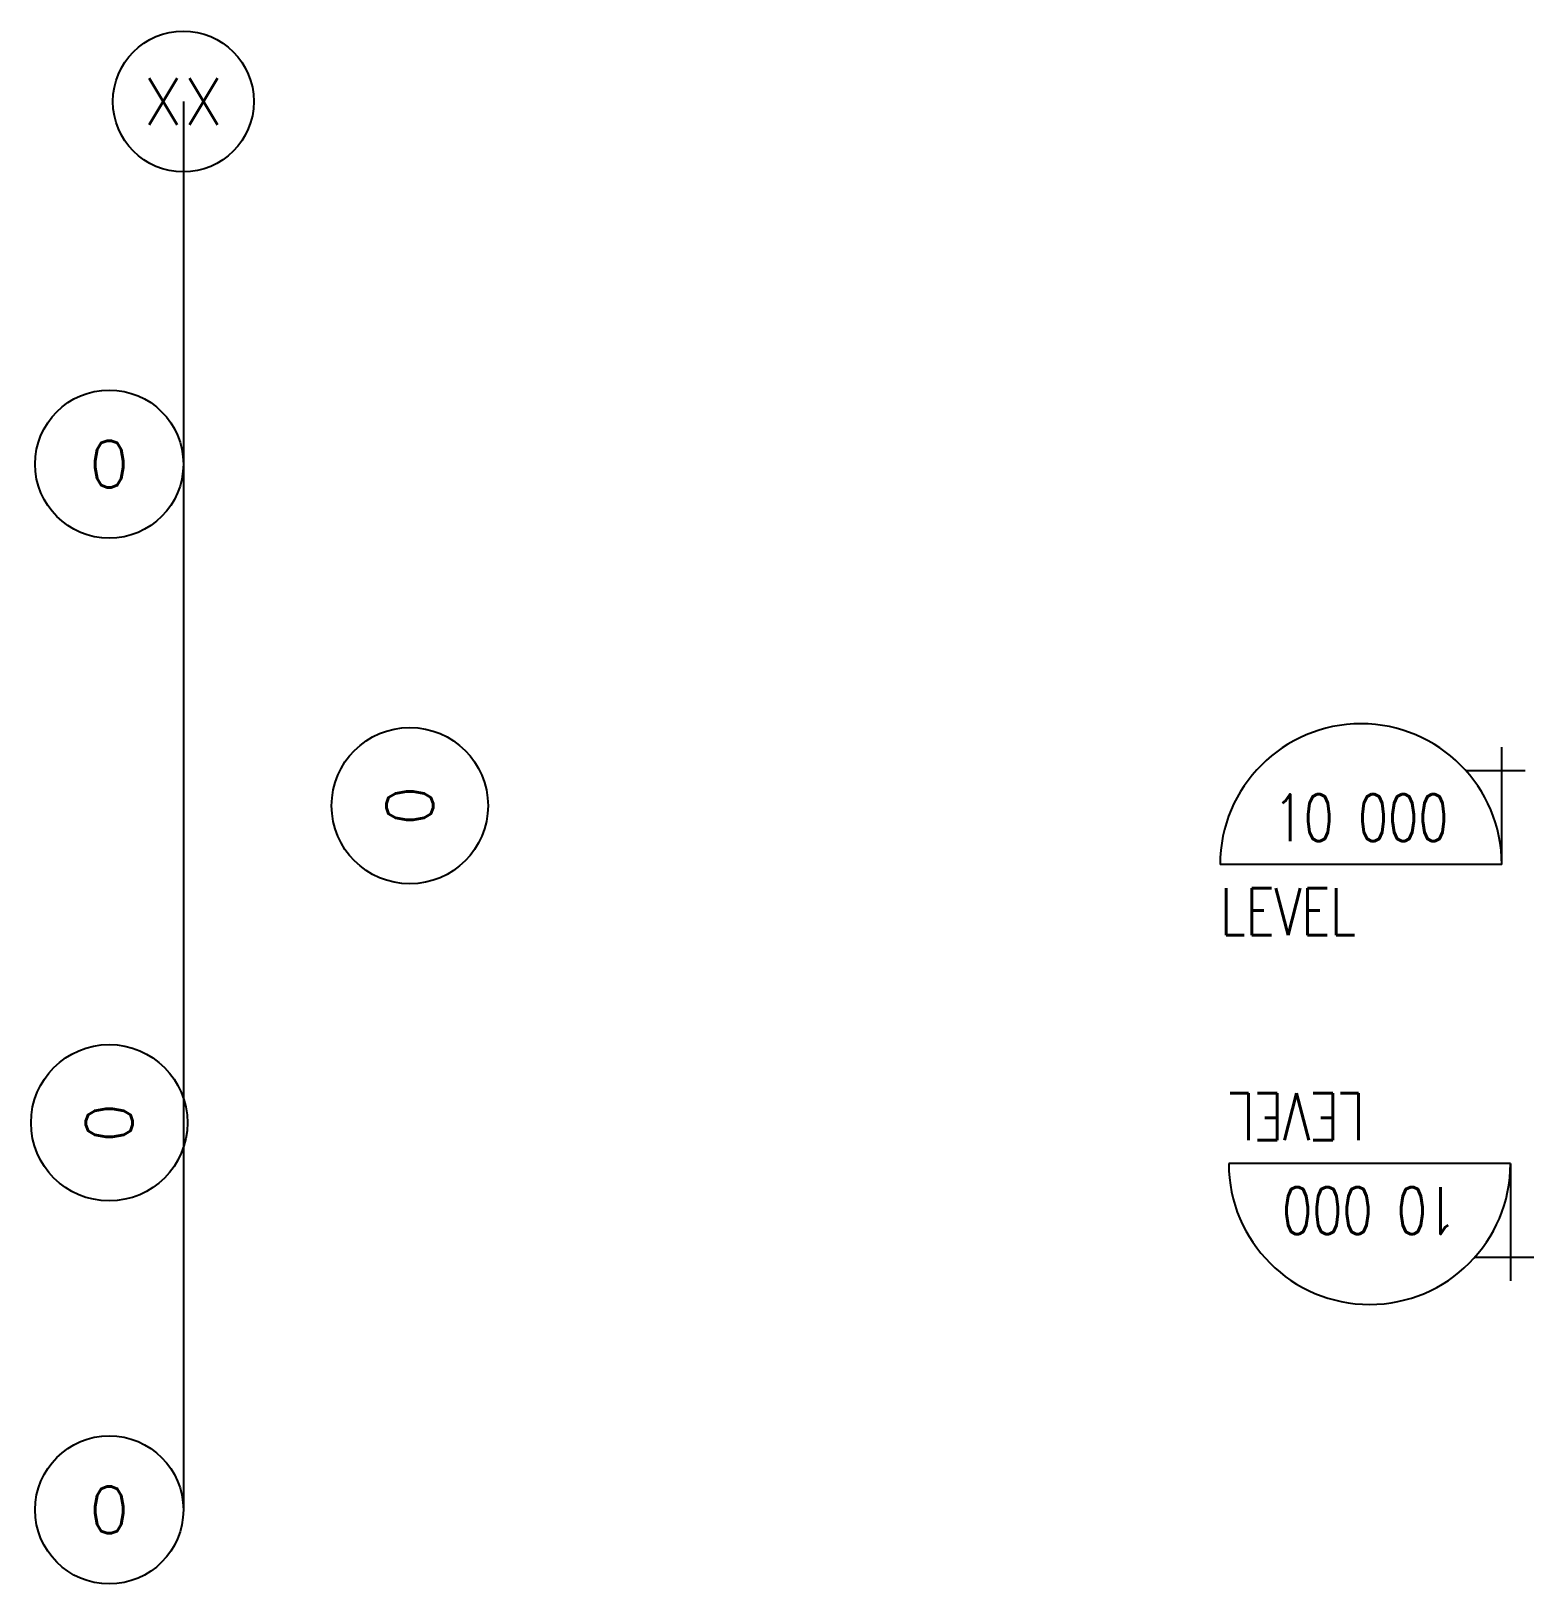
# Model space of a CAD drawing. Header units: millimetres. Extents: x -166 to 6273, y 0 to 3308.
# Drawn here: x -166 to 3034, y 0 to 3308 of the extents above.
import ezdxf
from ezdxf.enums import TextEntityAlignment as Align

# ---------------------------------------------------------------- set-up
doc = ezdxf.new("R2010")
doc.units = ezdxf.units.MM
doc.header["$LTSCALE"] = 0.5
doc.linetypes.add('CENTER2', pattern=[28.575, 19.05, -3.175, 3.175, -3.175])
doc.layers.add('G-ANNO-GRID', color=191, linetype='Continuous', lineweight=25)
doc.styles.add('Arch-Dim', font='romans.shx', dxfattribs={"width": 0.75})

# ---------------------------------------------------------------- blocks, each defined once
blk = doc.blocks.new('Anno_Grid_Center')
at = {"color": 0, "linetype": 'Continuous'}
blk.add_circle((0, 0), 1.5, dxfattribs=at)
at = {"color": 0, "linetype": 'Continuous', "style": 'Arch-Dim'}
blk.add_attdef('LABEL', text='', height=1, dxfattribs=at).set_placement((0, 0), align=Align.MIDDLE)
blk = doc.blocks.new('Anno_Grid_Bottom')
blk.add_circle((-1.578, 0), 1.665)
at = {"color": 0, "linetype": 'Continuous', "style": 'Arch-Dim'}
blk.add_attdef('A', text='', height=0.997, rotation=270, dxfattribs=at).set_placement((-1.578, 0), align=Align.MIDDLE)
blk = doc.blocks.new('Anno_Grid_Right')
blk.add_circle((-1.578, 0), 1.578)
at = {"color": 0, "linetype": 'Continuous', "style": 'Arch-Dim'}
blk.add_attdef('A', text='', height=0.997, rotation=180, dxfattribs=at).set_placement((-1.578, 0), align=Align.MIDDLE)
blk = doc.blocks.new('Anno_Grid_Top')
blk.add_circle((4.8235, 0), 1.665)
at = {"color": 0, "linetype": 'Continuous', "style": 'Arch-Dim'}
blk.add_attdef('A', text='', height=0.9967, rotation=270, dxfattribs=at).set_placement((4.8235, 0), align=Align.MIDDLE)
blk = doc.blocks.new('Anno_Grid_Left')
blk.add_circle((-1.578, 0), 1.578)
at = {"color": 0, "linetype": 'Continuous', "style": 'Arch-Dim'}
blk.add_attdef('A', text='', height=0.997, dxfattribs=at).set_placement((-1.578, 0), align=Align.MIDDLE)
blk = doc.blocks.new('*U17')
at = {"color": 0, "linetype": 'ByBlock', "lineweight": -2}
for p, q in [((0, 0), (0, 2.5)), ((0.5, 2), (-0.764, 2)), ((0, 0), (-6, 0))]:
    blk.add_line(p, q, dxfattribs=at)
blk.add_arc((-3, 0), 3, 0, 180, dxfattribs=at)
at = {"style": 'Arch-Dim', "width": 0.75}
blk.add_attdef('LEVELHEIGHT', text='', height=1, dxfattribs=at).set_placement((-3, 0.5), align=Align.CENTER)
blk.add_attdef('LEVELNAME', text='', height=1, dxfattribs=at).set_placement((-6, -0.5), align=Align.TOP_LEFT)
blk = doc.blocks.new('*U26')
at = {"color": 0, "linetype": 'ByBlock', "lineweight": -2}
for p, q in [((0, 0), (-6, 0)), ((0, 0), (0, -2.5)), ((0.5, -2), (-0.764, -2))]:
    blk.add_line(p, q, dxfattribs=at)
blk.add_arc((-3, 0), 3, 180, 0, dxfattribs=at)
at = {"style": 'Arch-Dim', "width": 0.75}
blk.add_attdef('LEVELNAME', text='', height=1, rotation=180, dxfattribs=at).set_placement((-6, 0.5), align=Align.TOP_RIGHT)
blk.add_attdef('LEVELHEIGHT', text='', height=1, rotation=180, dxfattribs=at).set_placement((-3, -0.5), align=Align.CENTER)

msp = doc.modelspace()

# ---------------------------------------------------------------- linework, layer by layer
msp.add_lwpolyline([(157.8, 3157.8), (157.8, 157.8)])

# ---------------------------------------------------------------- block references
at = {"xscale": 100, "yscale": 100, "zscale": 100}
for name, p in [('*U17', (2965.8, 1532.2)), ('*U26', (2984.2, 895.4))]:
    msp.add_blockref(name, p, dxfattribs=at).add_auto_attribs({'LEVELHEIGHT': '10 000', 'LEVELNAME': 'LEVEL'})
at = {"layer": 'G-ANNO-GRID', "linetype": 'CENTER2', "xscale": 100, "yscale": 100, "zscale": 100}
for name, p, values in [('Anno_Grid_Center', (157.8, 3157.8), {'LABEL': 'XX'}), ('Anno_Grid_Right', (157.8, 2385.4), {'A': '0'}), ('Anno_Grid_Top', (157.8, 1657.8), {'A': '0'}), ('Anno_Grid_Bottom', (157.8, 982.4), {'A': '0'}), ('Anno_Grid_Left', (157.8, 157.8), {'A': '0'})]:
    msp.add_blockref(name, p, dxfattribs=at).add_auto_attribs(values)

doc.saveas('drawing.dxf')
